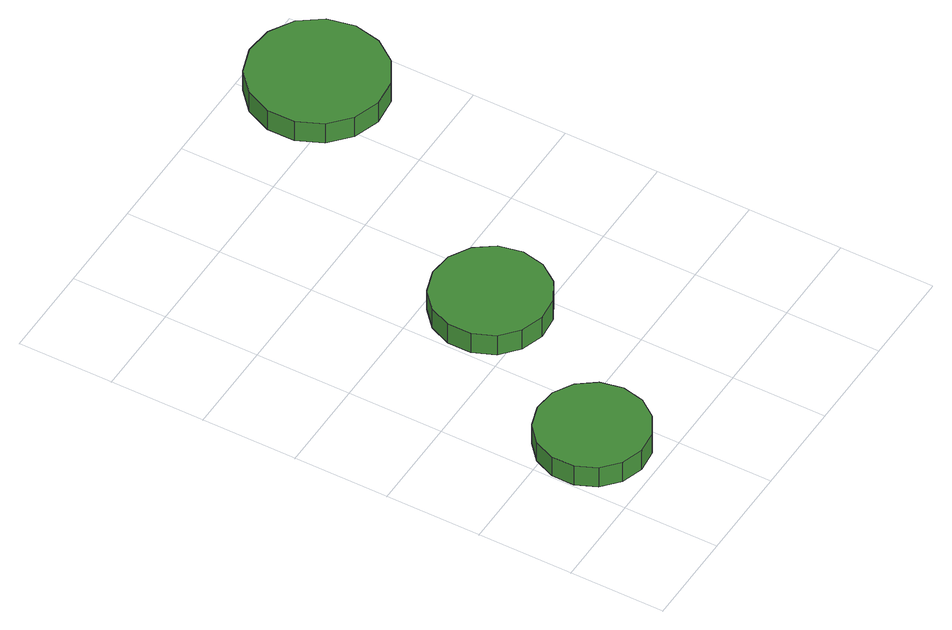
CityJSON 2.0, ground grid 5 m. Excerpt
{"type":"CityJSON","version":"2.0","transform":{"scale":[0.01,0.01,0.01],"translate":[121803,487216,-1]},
"CityObjects":{
"tree1":{"type":"SolitaryVegetationObject","attributes":{"function":"something"},"geometry":[{"type":"MultiSurface","lod":"1","boundaries":[[[0,1,2,3,4,5,6,7,8,9,10,11,12,13,14]],[[15,16,17,18,19,20,21,22,23,24,25,26,27,28,29]],[[0,29,28,1]],[[1,28,27,2]],[[2,27,26,3]],[[3,26,25,4]],[[4,25,24,5]],[[5,24,23,6]],[[6,23,22,7]],[[7,22,21,8]],[[8,21,20,9]],[[9,20,19,10]],[[10,19,18,11]],[[11,18,17,12]],[[12,17,16,13]],[[13,16,15,14]],[[14,15,29,0]]]}]},
"tree2":{"type":"SolitaryVegetationObject","attributes":{"function":"something"},"geometry":[{"type":"MultiSurface","lod":"1","boundaries":[[[30,31,32,33,34,35,36,37,38,39,40,41,42,43,44]],[[45,46,47,48,49,50,51,52,53,54,55,56,57,58,59]],[[30,59,58,31]],[[31,58,57,32]],[[32,57,56,33]],[[33,56,55,34]],[[34,55,54,35]],[[35,54,53,36]],[[36,53,52,37]],[[37,52,51,38]],[[38,51,50,39]],[[39,50,49,40]],[[40,49,48,41]],[[41,48,47,42]],[[42,47,46,43]],[[43,46,45,44]],[[44,45,59,30]]]}]},
"tree3":{"type":"SolitaryVegetationObject","attributes":{"function":"something"},"geometry":[{"type":"MultiSurface","lod":"1","boundaries":[[[60,61,62,63,64,65,66,67,68,69,70,71,72,73,74]],[[75,76,77,78,79,80,81,82,83,84,85,86,87,88,89]],[[60,89,88,61]],[[61,88,87,62]],[[62,87,86,63]],[[63,86,85,64]],[[64,85,84,65]],[[65,84,83,66]],[[66,83,82,67]],[[67,82,81,68]],[[68,81,80,69]],[[69,80,79,70]],[[70,79,78,71]],[[71,78,77,72]],[[72,77,76,73]],[[73,76,75,74]],[[74,75,89,60]]]}]}
},
"vertices":[
[578,346,188],[553,463,188],[483,559,188],[381,618,188],[262,630,188],[150,594,188],[61,514,188],[13,406,188],[13,287,188],[61,179,188],[150,99,188],[262,62,188],[381,75,188],[483,134,188],[553,230,188],[553,230,63],[483,134,63],[381,75,63],[262,62,63],[150,99,63],[61,179,63],[13,287,63],[13,406,63],[61,514,63],[150,594,63],[262,630,63],[381,618,63],[483,559,63],[553,463,63],[578,346,63],
[1102,1200,206],[1076,1322,206],[1003,1423,206],[895,1485,206],[771,1498,206],[652,1459,206],[559,1376,206],[509,1262,206],[509,1137,206],[559,1023,206],[652,940,206],[771,902,206],[895,915,206],[1003,977,206],[1076,1078,206],[1076,1078,81],[1003,977,81],[895,915,81],[771,902,81],[652,940,81],[559,1023,81],[509,1137,81],[509,1262,81],[559,1376,81],[652,1459,81],[771,1498,81],[895,1485,81],[1003,1423,81],[1076,1322,81],[1102,1200,81],
[1966,2618,240],[1936,2761,240],[1850,2880,240],[1724,2953,240],[1578,2968,240],[1440,2923,240],[1331,2825,240],[1272,2692,240],[1272,2545,240],[1331,2412,240],[1440,2314,240],[1578,2269,240],[1724,2284,240],[1850,2357,240],[1936,2476,240],[1936,2476,115],[1850,2357,115],[1724,2284,115],[1578,2269,115],[1440,2314,115],[1331,2412,115],[1272,2545,115],[1272,2692,115],[1331,2825,115],[1440,2923,115],[1578,2968,115],[1724,2953,115],[1850,2880,115],[1936,2761,115],[1966,2618,115]
]}
